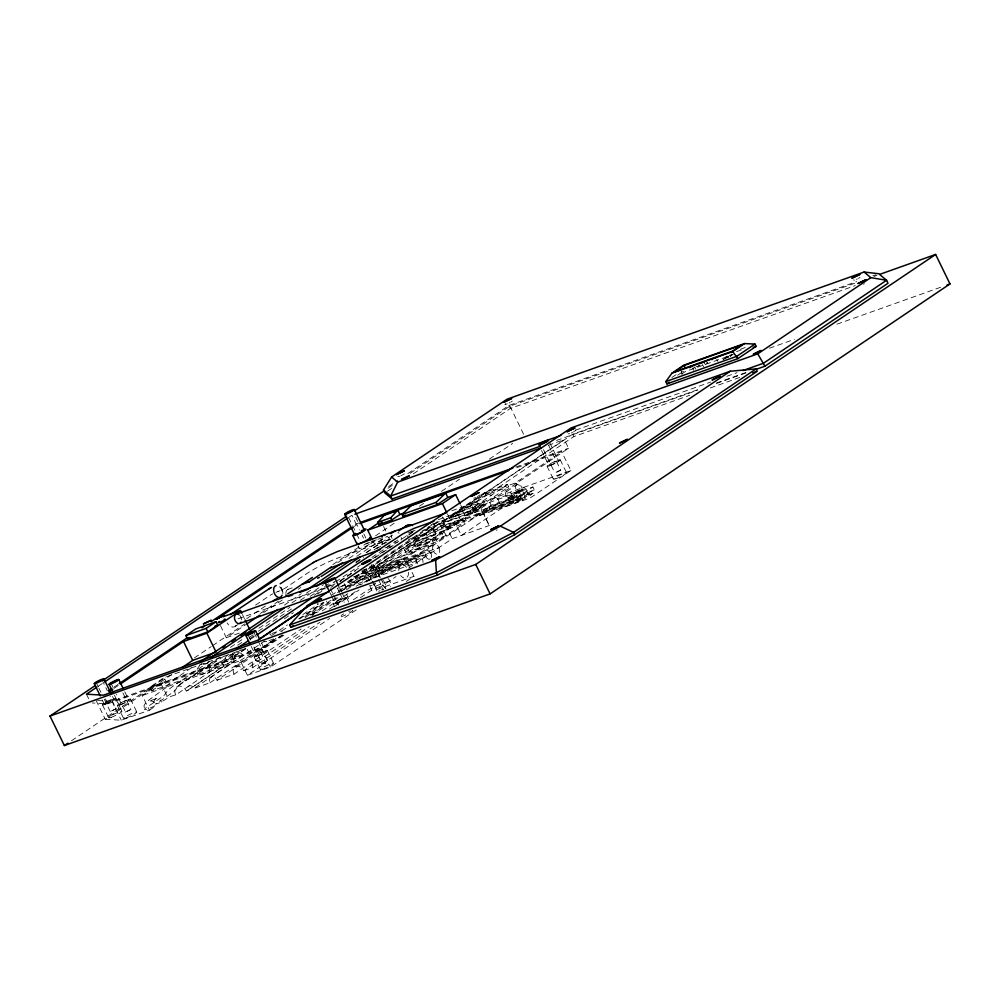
<?xml version="1.0" encoding="UTF-8"?>
<svg xmlns="http://www.w3.org/2000/svg" width="1000" height="1000" viewBox="0 0 1000 1000"><rect width="100%" height="100%" fill="white"/><g stroke="black" fill="none" stroke-linecap="round" stroke-linejoin="round"><path stroke-width="0.75" stroke-dasharray="5 3.75" d="M116.075 708.8L110.288 711.562L116.088 708.675L110.05 696.3M122.888 692.85L130.938 709.362L125.712 712.188L116.425 694.35M261.938 663.462L267.725 660.588L261.938 663.462L253.212 645.588M378.575 579.825L383.275 589.45L382.663 590.075M560.675 470.213L554.9 472.962L560.688 470.087L547.275 442.575M568.138 433.825L569.575 433.7M706.8 362.438L707.475 362.525M209.3 672.325C208.287 668.35 212.438 660.85 210.188 664.3L176.513 687M175.725 694.95A7.588 5.613 56 0 1 177.787 686.275A7.588 5.613 56 0 1 186.45 691.125L234.75 659.1L234.913 655.65L235.963 654.112L175.725 694.95C168.375 696.038 162.237 702.987 155.562 704.062L169.8 694.45A39.362 4.938 -26 0 0 175.9 689.312L177.512 686.812A39.825 4.988 -26 0 1 183.688 681.612L219.587 657.412M437.375 522.325L357.388 576.263A14.275 1.787 -26 0 0 359.212 577.8L433.387 551.388A5.125 3.388 70.4 0 1 434.025 544.9A5.125 3.388 70.4 0 1 439.113 547.537L364.825 573.725L444.625 519.75M304.85 616.638L326.763 601.112M199.875 665.125L197.25 668.962L197.587 674.7M312.325 615.087L313.463 613.85L312.938 614.263M125.162 712.113L130.938 709.362M397.75 476.425L399.787 476.238M358.288 545.837L359.2 548.225A7.338 0.925 -26 0 0 367.375 545.45A7.338 0.925 -26 0 0 371.05 542.1M480.012 494.9L477.6 496.525M853.375 279.962L854.538 280.113M227.225 655.025L225.15 657.812L225.338 660.975M340.05 580.9L358.575 568.225M505.7 403.65L504.888 404.487L507.212 403.85M512.325 401.1L511.075 401.938M575.037 430.988L575.85 430.15L575.1 430.225M201 664.188L201.775 663.637M283.8 635.225L217.05 680.238A4.963 3.675 56 0 0 211.375 677.05A4.963 3.675 56 0 0 210.025 682.738L194.025 688.438A4.175 3.088 56 0 0 189.262 685.763A4.175 3.088 56 0 0 188.125 690.537M388.612 486.562L397.612 480.487M407.9 473.55L508.938 405.462L856.737 281.575M388.125 488.188L393.312 484.688M410.15 473.338L509.9 406.1L856.363 282.7M387.5 491.25L392.675 487.762M413.363 473.812L510.375 408.425L855.25 285.587M98.1 686.338L103.275 682.85M349.312 517.013L351.912 515.275L356.138 523.938L352.25 526.55M113.975 687.15L117.863 684.525M114.087 688.3L119.225 684.837M354.35 526.362L356.95 524.612L359.575 530M255.588 605.112L269.513 595.725A6.7 0.838 -26 0 1 272.762 593.85M235.312 626.312L237.838 624.6M246.7 618.638L266.938 605M245.362 649.087L232.438 657.8L234.225 661.462L151.662 690.863L149.875 687.212L164.1 677.625L245.212 648.725M71.487 740.75L165.925 677.1M194.387 657.913L211.2 646.575M212.5 645.7L244.838 623.913M260.363 613.45L278.475 601.237M332.812 564.612L359.975 546.3M375.5 535.837L394.9 522.762M419.487 506.2L424.663 502.713M441.475 491.375L459.588 479.162M489.35 459.113L512.638 443.413M96.088 700.425L105.288 719.3L173.438 673.375M220.425 625.575L226.35 637.712L245.625 624.725M263.612 612.587L282.887 599.6M298.288 589.225L300.837 587.513M337.738 562.638L359.363 548.062M105.288 719.3L121.25 720.212L149.412 710.188L142.275 695.55L160.725 683.112L165.888 681.275L164.1 677.625M151.662 690.863L165.888 681.275M348.975 558.413L376.05 540.175M191.312 667.825L173.012 680.325L167.963 684.825L165.338 688.812L166.163 687.525L145.963 702.163L144 705.775L144.625 709.55M284.4 605.087L301.2 593.763M356.8 556.3L385.238 537.125M372.887 540.675L374.8 544.612L386.863 536.487M366.025 552.65L381.463 542.238M291.9 602.888L311.225 589.875M366.587 552.562L394.913 533.462M356.05 561.962L361.225 558.488M374.137 549.775L389.637 539.338L374.8 544.612M209.75 661.35L174.925 684.825A51.825 6.5 -26 0 0 166.887 691.6L165.263 694.1A27.363 3.425 -26 0 1 161.025 697.675L146.125 707.738A12.438 1.562 -26 0 0 147.725 709.075L154.512 706.075A6.05 4 70.4 0 1 155.363 699.013A6.05 4 70.4 0 1 161 701.175L161.462 702.062M230.438 647.4L244.662 637.812M258.875 628.225L289.913 607.312M300.262 600.35L323.525 584.663M355.85 562.875L363.612 557.638M376.538 548.925L386.887 541.95M237.675 645.212L242.85 641.737M249.312 637.375L253.188 634.763M258.363 631.275L294.55 606.888M310.062 596.438L330.737 582.487M224.075 656.025L199.825 672.4A17.7 2.212 -26 0 0 202.087 674.3L210 671.712M249.838 638.663L254.988 635.188M314.25 595.25L324.55 588.312M325.838 587.438L334.862 581.362M250.538 639.225L254.412 636.613M317.675 593.975L325.412 588.763M326.712 587.888L334.45 582.663M335.75 581.8L360.275 565.262M371.887 557.438L399 539.163M372.8 558.638L415.475 529.875M232.6 653.688L211.287 668.225L219.075 665.612A18.15 2.275 -26 0 1 221.388 667.55L186.45 691.125M284.387 618.787L293.45 612.675M330.988 587.375L333.587 585.625M340.05 581.263L355.588 570.8M375.012 557.712L393.137 545.487M408.675 535.025L415.138 530.662M149.412 710.188L154.762 706.575M241.025 649.725L227.2 659.062A14.688 1.837 -26 0 0 229.075 660.638L230.263 660.238M245.775 648.388L233.663 656.562A6.312 0.787 -26 0 0 234.475 657.237L239.762 655.387A11.387 1.425 -26 0 1 241.213 656.6L194.025 688.438M347.525 581.838L434.062 523.513L449.425 518.038L462.688 509.1L570.875 470.562L561.675 451.688L514.675 468.425M271.988 635.35L287.45 624.925M302.9 614.513L318.363 604.087M331.25 595.413L336.312 592.025A16.425 2.062 -26 0 1 354.2 583.15L422.312 558.862M452.038 514.538L484.7 492.525L507.438 484.425L508.663 486.925L476 508.938L453.263 517.038L452.038 514.538L474.775 506.438L507.438 484.425M210.538 677.525L264.913 640.888M354.412 577.013L377.4 565.6L564.338 439.6L568.562 448.263L381.625 574.263L359.988 585M298.7 618.875L323.288 602.312M337.512 592.725L572.663 434.237L698.863 389.288M281.725 631.013L288.125 626.7M299.662 618.925L324.012 602.513M340.763 591.675L354.938 582.575M376.25 567.913L404.212 549.062L431.675 539.275L433.837 543.7L405.875 562.55L378.413 572.337L376.25 567.913L403.713 558.125L405.875 562.55M406.962 547.175L413.713 542.625L441.737 532.638L443.888 537.062L437.137 541.625L409.125 551.6L406.962 547.175L434.988 537.188L441.737 532.638M415.4 541.312L433.725 528.962L462.262 518.8L464.412 523.237L446.1 535.575L417.562 545.75L415.4 541.312L443.938 531.15L462.262 518.8M443.275 522.562L471.35 512.562L473.988 517.95L445.9 527.962L443.275 522.562L486.962 493.125L515.037 483.113L561.675 451.688M240.25 660.65L258.7 648.225L265.837 662.85L247.387 675.288L240.25 660.65L142.275 695.55M453.263 517.038L485.925 495.025L508.663 486.925M305 617.737L333.438 598.575M346.35 589.862L573.8 436.575L689.725 395.275M97.537 700.512L112.037 701.35L261.163 648.225L275.387 638.638M310.312 615.1L336.175 597.675M210.025 682.738L275.975 638.275M234.725 666.975L282.162 635M282.475 635.087L261.975 648.9L107.762 703.838L92.225 702.95M311.95 615.225L340.138 596.225M482.663 512.1L489.237 525.588L482.85 511.975L445.625 525.237L370.163 576.087L373.45 582.837M463.9 513.938L469.988 509.837L476.138 507.638L477.088 509.588L471.012 513.688L464.85 515.875L463.9 513.938L470.062 511.737L476.138 507.638M472.887 508.025L478.963 503.925L484.35 502L485.3 503.95L479.225 508.038L473.825 509.963L472.887 508.025L478.275 506.1L484.35 502M417.562 545.75L435.875 533.4L464.412 523.237M378.413 572.337L406.375 553.488L433.837 543.7M409.125 551.6L415.875 547.05L443.888 537.062M322.212 610.913L347.775 593.688M445.9 527.962L454.775 521.975L461.35 535.462L502.075 508.013L530.15 498.013L570.875 470.562M464.85 515.875L470.925 511.775L477.088 509.588M473.825 509.963L479.913 505.863L485.3 503.95M356.05 586.2L379.025 574.788L471.35 512.562M671.9 377.5L677.962 373.413M329.475 609.1L357.262 590.375M217.05 680.238L234 674.188L301.163 629.025M334.637 606.462L359.1 589.975M677.638 375.225L683.538 371.238M529.15 493.363L519.087 500.138L475.975 515.487L474.562 512.575L489.762 502.337L532.875 486.975L534.288 489.888L532.038 491.413L488.938 506.763L489.875 508.713L486.987 510.662L486.037 508.713L529.15 493.363L530.1 495.3L486.987 510.662M506.538 491.637L516.725 484.775M681.513 374.087L685.15 371.637L732.95 354.613M234 674.188A6.887 5.088 56 0 1 235.875 666.325A6.887 5.088 56 0 1 243.738 670.725L309.262 626.562M475.975 515.487L478.75 513.625L522.013 498.225M478.75 513.625L479.7 515.562L482.262 513.837L481.312 511.9L486.037 508.713M488.938 506.763L491.188 505.25L534.288 489.888M361.362 579.45L407.4 562.825L482.85 511.975M243.738 670.725L252.913 667.463L319.9 622.312M353.4 599.738L364.8 592.075A15.45 1.938 -26 0 1 381.625 583.713L389.762 580.8M479.7 515.562L511.025 504.412L507.7 497.612L514.113 494.513L517.438 501.312L514.875 503.038L511.55 496.238L514.113 494.513M518.312 499.5L514.987 492.7L517.888 490.75L521.737 489.375L525.05 496.175L532.987 493.35L532.038 491.413M507.987 498.2L510.975 496.7A3.962 2.938 56 0 0 514.338 495.387L511.838 496.825M518.175 491.337L515.7 493.525A3.962 2.938 56 0 0 519.062 492.2L522.025 489.963M252.913 667.463A6.05 4.475 56 0 1 254.55 660.55A6.05 4.475 56 0 1 261.45 664.412L329.6 618.488M360.45 597.688L373.387 589.075L383.013 585.35M514.987 492.7L521.737 489.375M510.812 498.325L521 491.463M374.113 584.175L376.737 589.575L396.025 576.575M408.638 568.075L452.2 538.725L489.425 525.45M474.562 512.575L517.675 497.225L532.875 486.975M723.162 359.738L728.713 356L733.062 354.45M728.637 356.712L726.55 358.125L725.9 356.775L729.025 354.663L729.688 356.012L731.825 355.25L731.162 353.9M511.025 504.412L513.587 502.688L510.262 495.887M518.162 499.6L521.2 497.55L517.888 490.75M247.387 675.288L270.375 667.1L358.488 608.425M514.875 503.038L525.375 498.488L524.425 496.538L481.312 511.9M530.1 495.3L532.987 493.35M406.25 581.512L413.975 576.312L410.037 568.225M341.95 590.425L342.55 590.025A6.475 0.812 -26 0 1 349.6 586.525L416.775 562.6M404.375 473.862L400.763 475.812M860 277.4L858.388 278.363M723.175 359.325L728.713 356M573.425 431.938L574.312 431.438M378.638 591.362L380.037 590.6M355.887 582.075L361.9 579.212M354.45 582.837L356.188 581.912M509.212 402.95L510.188 402.438M698.75 365.475L699.65 365M863.413 284.212L864.4 283.7M496.25 530.288L497.238 529.775M340.475 586.862L348.95 582.075L410.012 541.263L418.9 537.125L464.113 521M856.388 279.35L857.4 278.875M571.425 432.938L572.438 432.45M337.15 588.45L338.812 587.675M475.6 497.512L473.75 498.275M317.1 603.962L318.075 603.538M349.075 580.65L418.175 555.962A4.963 3.287 70.4 0 1 423.025 562.537M696.1 366.625L696.9 366.312M381.525 589.925L383.275 589.45M872.887 275.825L875.812 274.775M873.975 276.425L876.912 275.375M740.512 349.212L746.3 347.137M736.525 351.625L742.3 349.562M732.45 354.438L730.013 355.312L730.662 356.662M769.438 348.237L794.388 339.35M836.963 324.188L941.188 287.062M575.588 430.175L710.625 382.075M726.775 376.312L737.05 372.663M716.475 383.013L747.288 372.038M556.487 440.462L697.4 390.262M716.475 383.462L745.837 373.013M548.225 445.337L564.338 439.6M710.275 387.962L741.087 376.987M356.138 523.938L359.062 522.888M515.825 467.05L568.562 448.263M451.8 510.812L475.262 502.45M376.375 539.837L366.15 543.488L363.3 545.462A7.338 0.925 -26 0 1 369.85 542.475M377.837 539.325L383.675 537.238M438.363 519.637L460.425 511.788M486.962 493.125L497.475 498.575L525.55 488.575L530.15 498.013M411.075 531.7L415.1 530.262M431.012 524.587L433.05 523.862M390.475 539.275L339.15 557.55A25.638 3.212 -26 0 0 306.725 573.65L286.1 587.55A6.112 0.762 -26 0 1 279.212 591.075L277.975 591.525A6.7 0.838 -26 0 0 275.887 592.362M408.075 533L415.4 530.388M433 524.125L476.987 508.45M507.7 497.612L511.55 496.238M422.562 530.538L462.275 516.388M489.875 508.713L521.2 497.55M384.9 547.875L392.225 545.262M408.35 539.525L478.725 514.462A6.262 4.138 70.4 0 0 479.663 504.738A6.262 4.138 70.4 0 0 472.6 506.175A6.262 4.138 70.4 0 0 478.725 514.462M482.262 513.837L513.587 502.688M517.438 501.312L525.375 498.488M277.975 591.525L278.712 591.263M287.887 589.388L292.2 587.85M361.938 570.513L434.837 544.55M353.512 576.9L427.113 550.688M237.987 618.837L324.925 587.875M431.275 557.475A4.537 3 70.4 0 0 430.825 553.125L347.788 582.725A5.463 0.688 -26 0 1 346.575 582.562M226.35 637.712L239.475 633.038M376.737 589.575L413.975 576.312M271.913 633.462L278.95 631.038L282.25 631.2M268.988 640.625L274.488 638.675M258.7 648.225L248.438 651.875L246.663 648.213M149.875 687.212L232.438 657.8M155.812 698.737C141.412 704.225 153.038 697.45 155.375 704.212M261.45 664.412L265.837 662.85M269.775 634.212L270.538 633.95M234 658.9L235.125 658.713M318.35 611.875L309.513 614.15L314.337 615.112M270.363 634.738L271.388 635.25M361.925 571.213L364.85 573.775M515.037 483.113L525.55 488.575M242.587 654.95L241.188 653.337L238.612 652.588L228.925 655.337L231.5 655.875L232.9 657.487M223.588 664.912L221.025 661.988L217.025 660.638L203.538 664.25L208.725 665.288L211.287 668.225M392.062 538.475L391.8 537.962A6.05 4.475 56 0 1 391.287 535.075M389.963 540L389.3 538.638A5.825 4.312 56 0 0 387.262 536.45M728.037 356.012L728.688 357.362M716.737 359.125L717.862 361.438M704.137 362.262L705.275 364.575M702.463 364.5L703.587 366.812M694.75 366.9L695.875 369.2M692.513 367.975L693.637 370.288M682.35 374.237L681.225 371.938A6.475 0.812 -26 0 0 684.538 371.1M572.663 434.237L573.8 436.575M560.225 459.8L566.512 472.7M549.862 442.962L558.488 460.662M543.488 449.588L554.9 472.962M541.525 450.487L548.825 465.45M547.087 466.312L553.387 479.212M509.9 406.1L524.275 435.562M508.938 405.462L510.375 408.425M518.837 491.325L522.163 498.125M521.862 498.275L522.812 500.213M517.675 497.225L519.087 500.138M497.475 498.575L502.075 508.013M489.762 502.337L491.188 505.25M484.7 492.525L485.925 495.025M478.963 503.925L479.913 505.863M478.275 506.1L479.225 508.038M474.775 506.438L476 508.938M469.988 509.837L470.925 511.775M470.062 511.737L471.012 513.688M460.763 505.163L462.688 509.1M447.512 514.1L449.425 518.038M445.625 525.237L452.2 538.725M443.938 531.15L446.1 535.575M433.725 528.962L435.875 533.4M434.988 537.188L437.137 541.625M413.713 542.625L415.875 547.05M404.212 549.062L406.375 553.488M407.4 562.825L409.375 566.875M383.575 526.487L386.138 531.737M355.75 517.362L357.762 521.487M363.8 533.875L365.812 538M377.4 565.6L381.625 574.263M362.2 535.4L363.525 538.1M383.438 580.45L386.587 586.9M379.025 574.788L380.35 577.487M381 578.837L385.6 588.275M373.775 565.05L379.738 577.3M348.612 517.487L351.975 524.362M352.638 525.737L356 532.625M356.662 534L360.025 540.875M371.2 564.688L377.9 578.45M358.1 546.287L359.188 548.5M366.075 568.938L371.438 579.95M372.113 581.325L376.812 590.95M364.113 569.837L369.425 580.725M369.675 585.675L372.825 592.125M344.2 583.612L347.212 589.812M346.55 594.263L349.837 601M346.488 597.5L349 602.663M339.438 587.475L341.425 591.562M342.088 592.913L344.75 598.362M337.55 588.538L339.562 592.663M340.238 594.038L344.263 602.288M330.412 588.663L333.1 594.163M333.775 595.538L338.462 605.163M329.775 592.263L331.1 594.987M331.775 596.35L335.087 603.15M333.35 604.012L334.613 606.6M267.262 650.3L273.55 663.2M261.537 643L265.525 651.162M254.312 633.075L256.325 637.212M258.35 641.475L267.725 660.588M261.163 648.225L270.375 667.1M242.463 614.562L244.438 618.612M248.512 635.962L250.525 640.088M251.225 646.425L255.863 655.95M254.125 656.812L260.425 669.712M160.725 683.112L167.862 697.75M130.475 699.062L136.775 711.963M124.763 691.762L128.737 699.925M111.062 683.35L113.075 687.475M114.438 695.2L119.087 704.725M115.625 698.388L121.912 711.287M117.35 705.588L123.637 718.487M112.55 696.525L113.888 699.25M102 679.8L107.362 690.8M112.037 701.35L121.25 720.212M105.35 698.888L107.762 703.838M96.2 682.675L98.212 686.8M98.888 688.175L100.9 692.3M104.25 699.175L110.288 711.562M102.238 699.963L104.225 704.038M102.487 704.9L108.775 717.812M86.45 694.188L89.462 700.375M355.15 576.862L355.575 578.125M375.288 583.888A7.338 0.925 -26 0 1 373.625 584.6M372.15 585.175A7.338 0.925 -26 0 1 370.1 585.725M375.538 583.5A5.4 0.675 -26 0 1 373.225 584.45M352.35 610.35A7.338 0.925 -26 0 1 348.65 613.438A7.338 0.925 -26 0 1 340.062 616.975A7.338 0.925 -26 0 1 343.762 613.875M348.825 611.475A7.338 0.925 -26 0 1 350.312 610.9M681.3 371.662A6.475 0.812 -26 0 1 681.775 371.213M707.85 362.837A6.475 0.812 -26 0 1 706.562 363.312M700.275 365.037A6.475 0.812 -26 0 1 697.262 366.512M694.538 367.612A6.475 0.812 -26 0 1 693.525 367.925M441.987 516.9A5.125 3.787 56 0 1 444.087 525.112A5.125 3.787 56 0 1 436.925 521.1M434.062 523.513A4.325 3.2 56 0 1 433.275 528.275A4.325 3.2 56 0 1 428.55 526.638M397.275 542.55A6.05 4.475 56 0 1 394.675 541.575M397.912 532.35A6.05 4.475 56 0 1 399.087 533.337M401.225 537.413A6.05 4.475 56 0 1 401.05 540.15M382.725 544.138A5.825 4.312 56 0 1 381.8 542.938L381.138 541.575A5.825 4.312 56 0 1 380.737 538.8M389.475 545.025A5.825 4.312 56 0 1 388.612 545.75M385.863 588.5A6.05 4 70.4 0 1 382.137 580.875M387.987 578.413A6.05 4 70.4 0 1 390.35 586.613M430.712 553.2A4.325 2.85 70.4 0 0 426.413 550.975A4.325 2.85 70.4 0 0 425.887 556.45L342.2 586.237A14.112 1.775 -26 0 1 340.213 586.775M417.2 535.125A7.588 5.613 56 0 1 412.875 538.725M408.088 536.737A7.588 5.613 56 0 1 406.75 535.288M439.012 547.6A4.938 3.262 70.4 0 1 438.4 553.875A4.938 3.262 70.4 0 1 433.488 551.325M428.212 527.775A4.175 3.088 56 0 1 423.95 530.2M417.425 563.675A4.963 3.287 70.4 0 1 418.175 555.962M408.45 572.275A6.887 4.55 70.4 0 1 406.087 577.875A6.887 4.55 70.4 0 1 400.688 575.538M398.8 570.625A6.887 4.55 70.4 0 1 401.163 565.025A6.887 4.55 70.4 0 1 406.562 567.362M430.275 558.875A4.537 3 70.4 0 1 425.763 556.538M285.85 593.387A5.825 3.85 70.4 0 1 291.025 589.925M266.688 641.363A14.7 1.837 -26 0 1 264.062 641.363M239.65 615.35A4.963 3.287 70.4 0 1 241.5 619.963M341.362 580.812A13.562 1.7 -26 0 1 339.837 581.625M335.075 583.938A13.562 1.7 -26 0 1 329.263 586.325M282.838 593.663A6.262 3.938 69.9 0 0 282.475 590.562L281.062 587.663A6.262 3.938 69.9 0 0 280.075 586.538A6.262 3.6 69.1 0 1 282.75 593.675M279.575 586.712A6.262 4.05 70.1 0 1 282.312 593.825M236.112 625.375A6.262 4.638 56 0 1 227.113 622.9M511.962 496.262L511.775 497.113A3.962 2.938 56 0 1 508.413 498.425L507.575 497.987A3.962 2.938 56 0 1 505.487 493.125A3.962 2.938 56 0 1 509.225 491.662A3.962 2.938 56 0 1 511.962 496.262M522.137 489.4L521.962 490.25A3.962 2.938 56 0 1 518.6 491.575L517.762 491.125A3.962 2.938 56 0 1 515.675 486.262A3.962 2.938 56 0 1 519.4 484.8A3.962 2.938 56 0 1 522.137 489.4M282.337 590.225L281.238 587.95L282.337 590.225M256.6 656.312A7.338 0.925 -26 0 0 267.238 650.575A7.338 0.925 -26 0 0 258.25 653.775A7.338 0.925 -26 0 0 256.6 656.312M257.688 655.588A5.4 0.675 -26 0 0 265.512 651.363A5.4 0.675 -26 0 0 258.9 653.713A5.4 0.675 -26 0 0 257.688 655.588M262.887 669.225A7.338 0.925 -26 0 0 273.525 663.475A7.338 0.925 -26 0 0 264.55 666.675A7.338 0.925 -26 0 0 262.887 669.225M550.65 465.087A5.4 0.675 -26 0 0 558.475 460.863A5.4 0.675 -26 0 0 551.862 463.212A5.4 0.675 -26 0 0 550.65 465.087M555.85 478.725A7.338 0.925 -26 0 0 566.5 472.975A7.338 0.925 -26 0 0 557.513 476.175A7.338 0.925 -26 0 0 555.85 478.725M549.562 465.812A7.338 0.925 -26 0 0 560.2 460.075A7.338 0.925 -26 0 0 551.213 463.275A7.338 0.925 -26 0 0 549.562 465.812M336.9 602.788A5.4 0.675 -26 0 0 344.725 598.562A5.4 0.675 -26 0 0 338.113 600.925A5.4 0.675 -26 0 0 336.9 602.788M335.812 603.525A7.338 0.925 -26 0 0 346.463 597.775A7.338 0.925 -26 0 0 337.475 600.975A7.338 0.925 -26 0 0 335.812 603.525M119.812 705.088A7.338 0.925 -26 0 0 130.463 699.35A7.338 0.925 -26 0 0 121.475 702.55A7.338 0.925 -26 0 0 119.812 705.088M126.112 717.987A7.338 0.925 -26 0 0 136.75 712.25A7.338 0.925 -26 0 0 127.762 715.45A7.338 0.925 -26 0 0 126.112 717.987M120.9 704.362A5.4 0.675 -26 0 0 128.725 700.138A5.4 0.675 -26 0 0 122.112 702.487A5.4 0.675 -26 0 0 120.9 704.362M104.95 704.412A7.338 0.925 -26 0 0 115.6 698.662A7.338 0.925 -26 0 0 106.613 701.862A7.338 0.925 -26 0 0 104.95 704.412M106.037 703.675A5.4 0.675 -26 0 0 113.863 699.45A5.4 0.675 -26 0 0 107.25 701.812A5.4 0.675 -26 0 0 106.037 703.675M111.25 717.312A7.338 0.925 -26 0 0 121.888 711.562A7.338 0.925 -26 0 0 112.9 714.762A7.338 0.925 -26 0 0 111.25 717.312M458.85 514.1A4.963 3.287 70.4 0 0 463.275 521.2A4.963 3.287 70.4 0 0 464.688 513.875A4.963 3.287 70.4 0 0 458.85 514.1"/><path stroke-width="1.5" d="M756.112 369.35L764.912 366.213L888.012 283.25L886.575 280.275L870.812 277.65L757.763 353.85L397.675 482.113L390.65 496.05L392.1 499.012L540.337 446.213M392.1 499.012L384.913 492.987L383.462 490.025L391.6 477.025L507.013 399.225L864.1 272.038L878.75 273.725L886.575 280.275L763.462 363.25L742.913 370.562M665.825 381.587L671.938 373.175L683.75 365.225L744.488 343.587L754.987 344.05L756.112 346.362L737.913 358.625L666.95 383.9L665.825 381.587L736.787 356.312L754.987 344.05M404.075 513.025L399.925 514.5L391.85 519.95L378.725 524.625L377.638 522.413L384.637 514.75M377.638 522.413L390.763 517.737L397.762 510.075L399.925 514.5M289.65 624.987L307.25 605.75L571.087 427.925L730.238 371.238L756.087 368.9L757.237 371.238L514.688 534.7L437.537 575.05L290.788 627.325L289.65 624.987L436.4 572.712L513.55 532.362L756.087 368.9M460.125 503.85L455.65 494.65L447.812 497.45L437.2 504.6L403.175 516.712L402.088 514.5L411.625 505.138M402.088 514.5L436.125 502.375L445.65 493.013L447.812 497.45M357.512 543.312L357.05 543.787A7.338 0.925 -26 0 0 364.363 541.462A7.338 0.925 -26 0 0 369.738 537.5L370.812 539.712M879.85 274.325L935.625 254.462L950 283.925L490.1 593.9L64.375 745.537L50 716.075L95.337 685.512M103.112 680.275L346.675 516.125M354.45 510.887L384.237 490.8M96.8 687.212L86.45 694.188L103.537 695.175L257.75 640.238L311.562 603.975M104.575 681.975L348.025 517.888M185.875 635.6L195.763 628.938L216 621.725L217.7 625.2L207.812 631.862L187.562 639.075L185.875 635.6L206.125 628.387L216 621.725M108.8 690.638L111.388 688.888M119.162 683.65L187.787 637.4M202.037 627.8L204.625 626.05M211.1 621.688L350.95 527.425M108.938 691.762L112.8 689.163M120.512 683.962L183.512 641.5L206.863 633.188L240.487 610.525L241.8 613.225M217.138 618.837L353.062 527.238M187.562 639.075L190.037 637.4M230.287 614.625L269.288 588.663M372.238 539.362L367.762 530.175L378.612 522.863M378.725 524.625L382.188 522.288M403.175 516.712L405.525 515.125M64.375 745.537L67.925 743.138M182.438 667.312L192.712 660.375L216.062 652.062L206.863 633.188M246.912 623.85L259.762 615.188M308.475 582.362L331.375 566.925M342.537 562.762L321.087 576.525M200.362 661.725L277.938 609.45M307.663 589.4L351.625 559.775M390.412 533.638L392.987 531.9M222.537 647.7L225.125 645.962M231.588 641.6L235.463 638.987M240.637 635.5L245.812 632.013M210.787 657.562L284.175 608.1M316.375 586.4L360.15 556.9M398.775 530.862L406.5 525.65M367.762 530.175L442.388 503.587L455.65 494.65M236.337 648.787L247.963 640.962M257 634.875L311.212 598.325M258.675 639.7L311.575 604.038M290.788 627.325L293.375 625.575M684.075 365.5L674.75 371.788L732.337 351.262L741.663 344.988L684.075 365.5L685.263 367.938M666.95 383.9L669.388 382.262M671.938 373.175L732.675 351.55L744.488 343.587M307.25 605.75L435.625 560.025L500.363 526.175L730.238 371.238M50 716.075L475.725 564.438L935.625 254.462M273.263 600.737L277.05 598.65M312.4 577.4L287.663 593.888M219.45 621.475C214.088 625.375 229.325 618.325 224.175 619.225M313.587 562.375L280.2 583.8M316.2 561L337.388 551.562L445.938 512.9M269.775 588.4L271.6 587.487M313.137 562.612L316.462 560.862M268.837 588.9L270.038 588.263M336.062 577.962L402.825 533.913L413.825 528.462L433.95 521.213M317.6 578.25L319.35 577.4M330.6 567.788L380.5 549.45M711.775 359.625L712.588 359.312M753.225 347.388L756.112 346.362M947.062 284.975L950 283.925M560.913 435.4L390.65 496.05L383.462 490.025M354.837 514.225L540.9 447.95M752.825 372.8L755.763 371.75M360.525 522.375L512.888 468.1M359.862 523.575L508.8 470.525M383.462 515.538L396.587 510.863M410.438 505.938L444.475 493.812M302.25 584.263L309.425 581.712M222.975 616.763L240.487 610.525M236.137 614.237L325.962 582.238M288.188 596.487L292.538 594.938M299.762 592.362L306.988 589.788M214.8 626.225L217.7 625.2M239.825 623.45L328.225 591.962M689.275 367.575L690.612 367.312M500.363 526.175L513.55 532.362L514.688 534.7M864.1 272.038L870.812 277.65M391.6 477.025L397.675 482.113M732.675 351.55L737.913 358.625M757.763 353.85L764.912 366.213M475.725 564.438L490.1 593.9M442.388 503.587L446.863 512.788M436.125 502.375L437.2 504.6M437.537 575.05L436.4 572.712L435.625 560.025M390.763 517.737L391.85 519.95M354.325 509.525L364.288 529.938M344.675 514.325L354.625 534.738M352.887 535.6L357.025 544.075M334.787 577.95L338.775 586.112M325.138 582.737L329.113 590.913M255.562 630.75L259.55 638.913M245.087 619.963L249.7 629.4M245.912 635.538L249.887 643.7M206.125 628.387L207.812 631.862M183.512 641.5L192.712 660.375M118.787 679.513L123.438 689.038M109.125 684.312L113.112 692.475M103.925 678.838L111.225 693.8M94.275 683.625L100.237 695.875M363.35 530.025A5.4 0.675 -26 0 1 362.688 531.35A5.4 0.675 -26 0 1 356.125 534.475A5.4 0.675 -26 0 1 355.637 533.7M361.375 530.725A5.4 0.675 -26 0 1 362.463 530.312M363.55 529.575A7.338 0.925 -26 0 1 364.263 530.737A7.338 0.925 -26 0 1 354.513 535.375A7.338 0.925 -26 0 1 355.5 533.413M689.55 367.062A6.475 0.812 -26 0 1 692.537 366.15M714.137 358.325A6.475 0.812 -26 0 1 715.163 358.013M700.837 363.113A6.475 0.812 -26 0 1 704.062 362.537M438.775 516.462A5.125 3.787 56 0 1 439.787 516.287M405.538 526.788A7.588 5.613 56 0 1 412.537 525.562M392.125 532.688A6.05 4.475 56 0 1 395.325 531.375M381.625 536.55A5.825 4.312 56 0 1 382.488 535.825M383.562 535.438A5.825 4.312 56 0 1 384.775 535.425M286.413 596.312A5.825 3.85 70.4 0 1 286 594.85M241.075 622.15A4.963 3.287 70.4 0 1 236.588 622.612A4.963 3.287 70.4 0 1 234.65 616.188A4.963 3.287 70.4 0 1 238.8 614.612M282.05 595.2A6.262 4.05 70.1 0 1 274.95 594.562A6.262 4.05 70.1 0 1 276.225 585.525M96.213 682.55L102 679.8L96.213 682.55M111.075 683.225L116.85 680.475L111.075 683.225M216.225 619.138L223.938 615.462L216.225 619.138M247.85 634.462L253.637 631.7L247.85 634.462M313.762 602.312L321.475 598.65L313.762 602.312M327.075 581.663L332.863 578.913L327.075 581.663M346.613 513.237L352.4 510.487L346.613 513.237M363.4 563.312L369.188 560.562L363.4 563.312M396.438 474.588L404.15 470.913L396.438 474.588M401.55 479.45L409.263 475.788L401.55 479.45M431.887 560.413L439.588 556.737L431.887 560.413M471.287 496.287L478.988 492.612L471.287 496.287M490.913 529.55L498.625 525.875L490.913 529.55M503.875 402.2L511.587 398.525L503.875 402.2M540.812 443.963L546.6 441.2L540.812 443.963M567.1 431.7L574.812 428.038L567.1 431.7M619.575 443.038L627.288 439.363L619.575 443.038M712.237 379.95L719.95 376.287L712.237 379.95M753.388 354.175L761.1 350.5L753.388 354.175M852.062 278.125L859.775 274.45L852.062 278.125M858.075 283.475L865.788 279.8L858.075 283.475M203.463 623.862L211.15 620.3L203.463 623.862M540.688 444.675A5.4 0.675 -26 0 0 548.513 440.45A5.4 0.675 -26 0 0 541.9 442.8A5.4 0.675 -26 0 0 540.688 444.675M346.488 513.95A5.4 0.675 -26 0 0 354.312 509.738A5.4 0.675 -26 0 0 347.7 512.087A5.4 0.675 -26 0 0 346.488 513.95M363.275 564.038A5.4 0.675 -26 0 0 371.1 559.812A5.4 0.675 -26 0 0 364.487 562.163A5.4 0.675 -26 0 0 363.275 564.038M326.95 582.375A5.4 0.675 -26 0 0 334.775 578.15A5.4 0.675 -26 0 0 328.162 580.513A5.4 0.675 -26 0 0 326.95 582.375M247.725 635.175A5.4 0.675 -26 0 0 255.55 630.95A5.4 0.675 -26 0 0 248.938 633.3A5.4 0.675 -26 0 0 247.725 635.175M110.95 683.95A5.4 0.675 -26 0 0 118.763 679.725A5.4 0.675 -26 0 0 112.163 682.075A5.4 0.675 -26 0 0 110.95 683.95M96.088 683.263A5.4 0.675 -26 0 0 103.912 679.038A5.4 0.675 -26 0 0 97.3 681.4A5.4 0.675 -26 0 0 96.088 683.263"/></g></svg>
